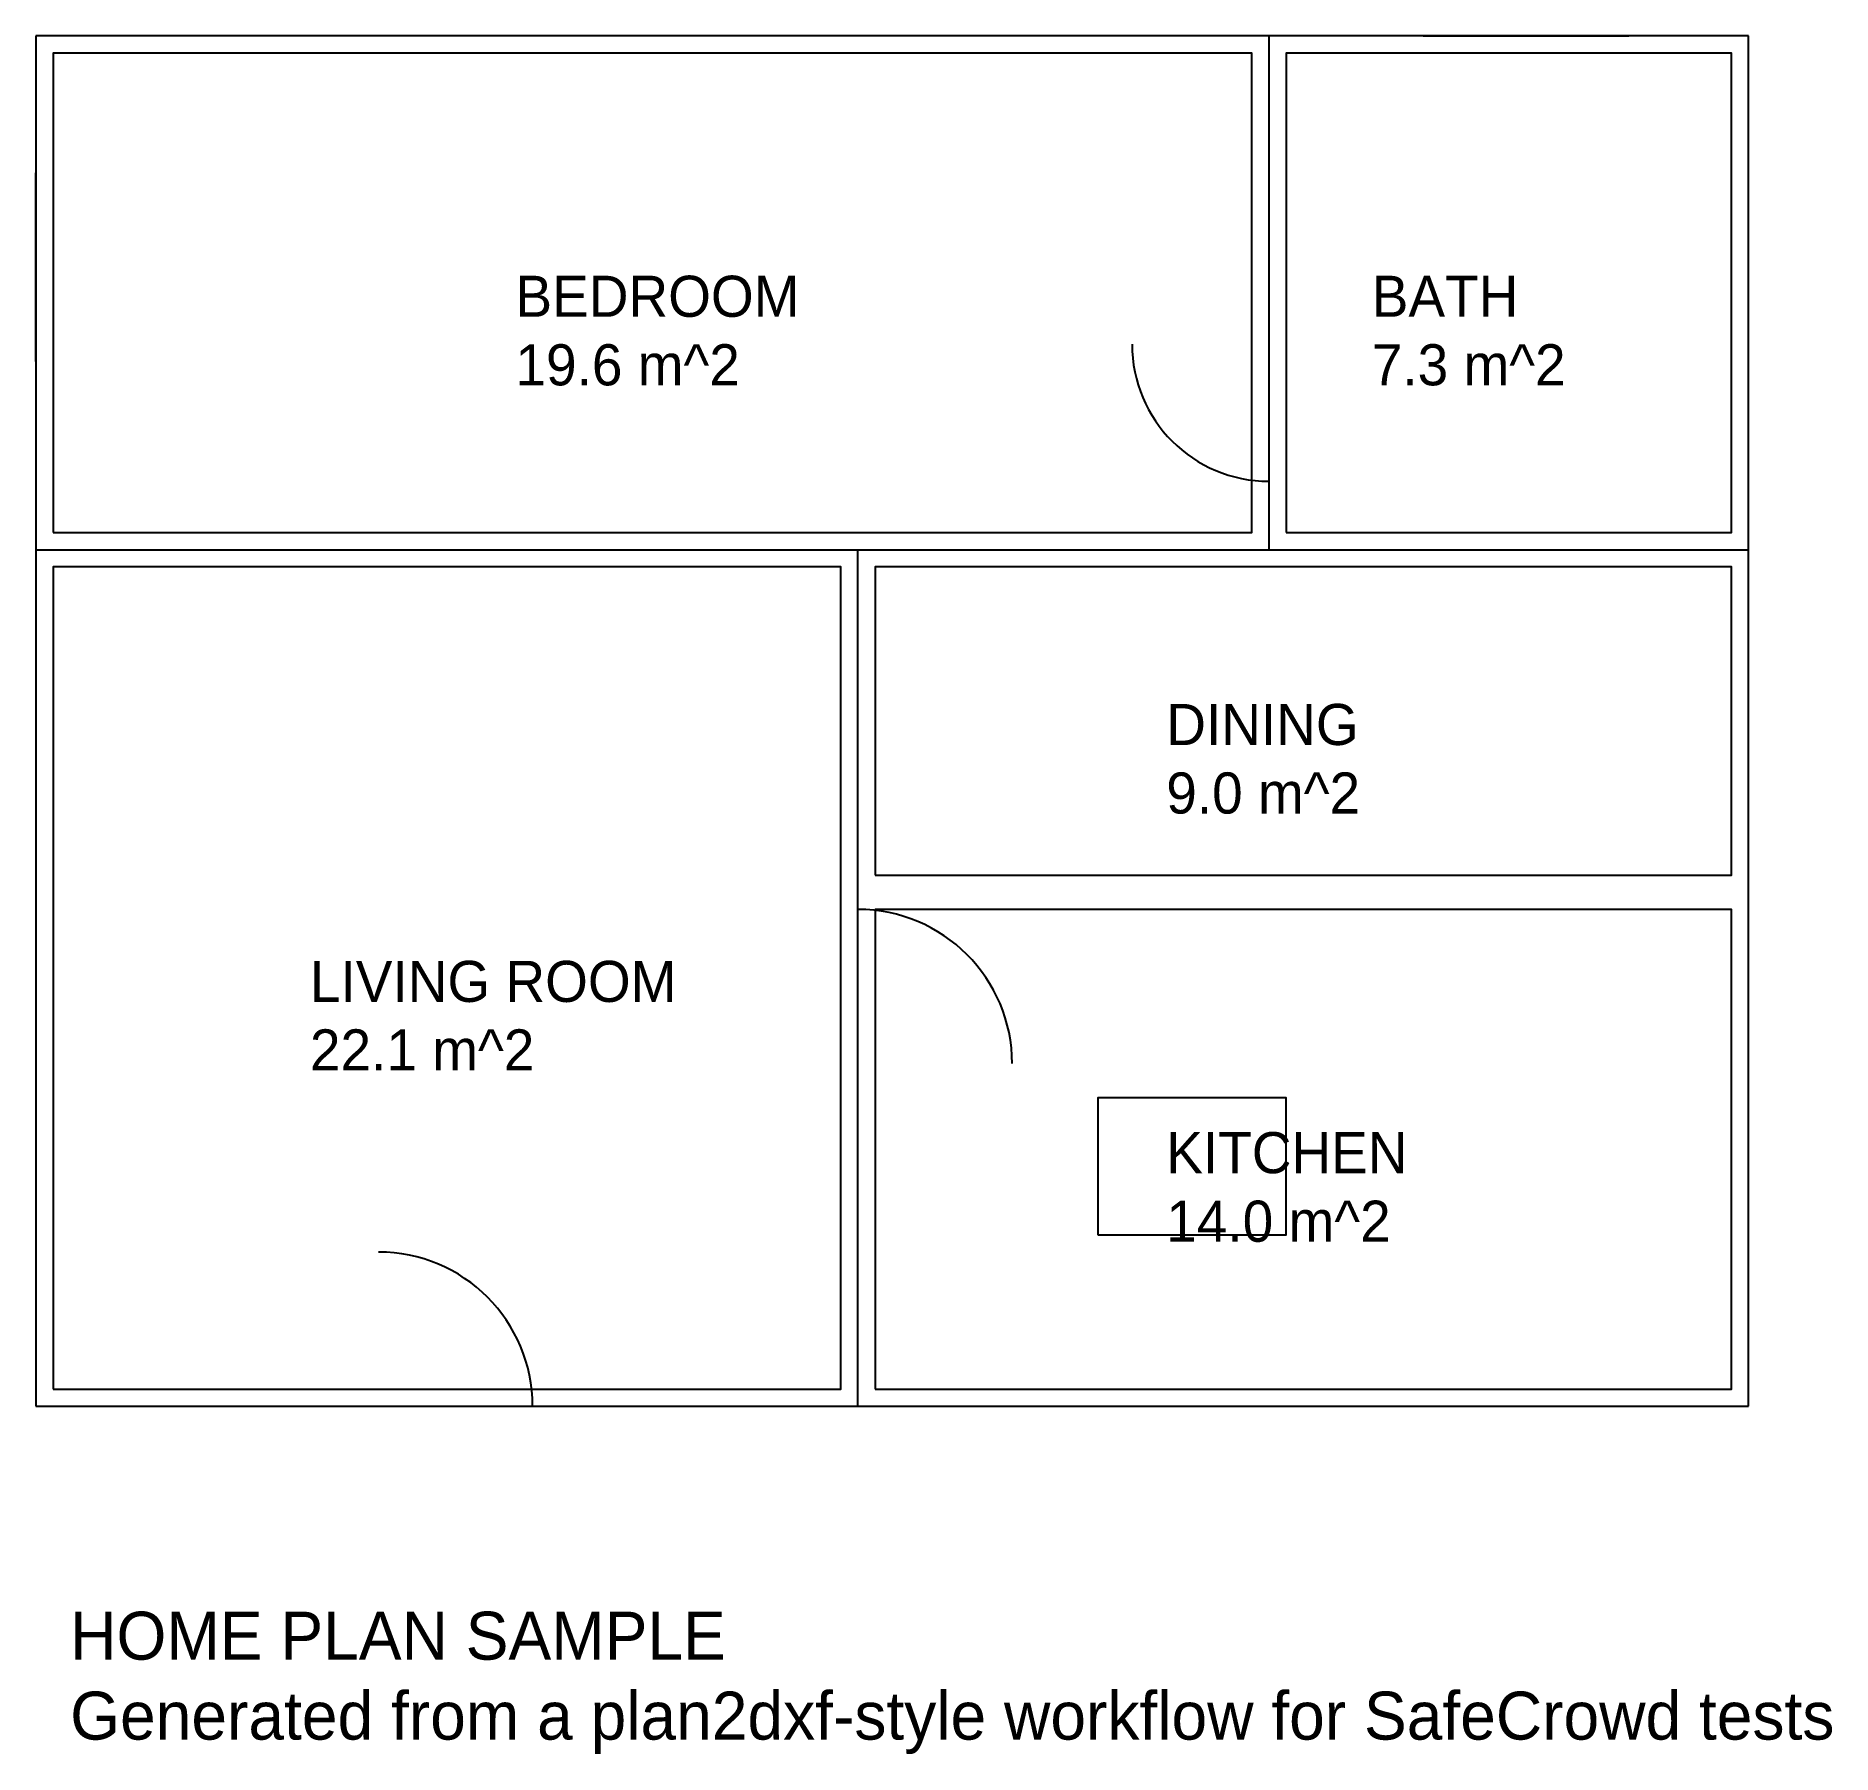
# Model space of a CAD drawing. Header units: metres. Extents: x 0 to 10.5, y -2 to 8.
import ezdxf

# ---------------------------------------------------------------- set-up
doc = ezdxf.new("R2010")
doc.units = ezdxf.units.M
for name, color, linetype in [('DOORS', 3, 'Continuous'), ('EXIT', 1, 'Continuous'), ('OBSTACLE', 6, 'Continuous'), ('SPACE_BATH', 4, 'Continuous'), ('SPACE_BEDROOM', 4, 'Continuous'), ('SPACE_DINING', 4, 'Continuous'), ('SPACE_KITCHEN', 4, 'Continuous'), ('SPACE_LIVING_ROOM', 4, 'Continuous'), ('TEXT', 2, 'Continuous'), ('WALLS', 7, 'Continuous'), ('WINDOWS', 5, 'Continuous')]:
    doc.layers.add(name, color=color, linetype=linetype)

msp = doc.modelspace()

# ---------------------------------------------------------------- linework, layer by layer
at = {"layer": 'DOORS'}
for p, q in [((7.2, 6.2), (7.2, 7)), ((4.8, 2), (4.8, 2.9))]:
    msp.add_line(p, q, dxfattribs=at)
for centre, radius, start, end in [((7.2, 6.2), 0.8, 180, 270), ((4.8, 2), 0.9, 0, 90)]:
    msp.add_arc(centre, radius, start, end, dxfattribs=at)
at = {"layer": 'EXIT'}
msp.add_line((2, 0), (2.9, 0), dxfattribs=at)
msp.add_arc((2, 0), 0.9, 0, 90, dxfattribs=at)
at = {"layer": 'OBSTACLE'}
msp.add_lwpolyline([(6.2, 1), (7.3, 1), (7.3, 1.8), (6.2, 1.8)], close=True, dxfattribs=at)
at = {"layer": 'SPACE_BATH'}
msp.add_lwpolyline([(7.3, 5.1), (9.9, 5.1), (9.9, 7.9), (7.3, 7.9)], close=True, dxfattribs=at)
at = {"layer": 'SPACE_BEDROOM'}
msp.add_lwpolyline([(0.1, 5.1), (7.1, 5.1), (7.1, 7.9), (0.1, 7.9)], close=True, dxfattribs=at)
at = {"layer": 'SPACE_DINING'}
msp.add_lwpolyline([(4.9, 3.1), (9.9, 3.1), (9.9, 4.9), (4.9, 4.9)], close=True, dxfattribs=at)
at = {"layer": 'SPACE_KITCHEN'}
msp.add_lwpolyline([(4.9, 0.1), (9.9, 0.1), (9.9, 2.9), (4.9, 2.9)], close=True, dxfattribs=at)
at = {"layer": 'SPACE_LIVING_ROOM'}
msp.add_lwpolyline([(0.1, 0.1), (4.7, 0.1), (4.7, 4.9), (0.1, 4.9)], close=True, dxfattribs=at)
at = {"layer": 'WALLS'}
for p, q in [((10, 8), (0, 8)), ((0, 8), (0, 0)), ((7.2, 5), (7.2, 8)), ((10, 0), (10, 8)), ((0, 5), (10, 5)), ((4.8, 0), (4.8, 5)), ((0, 0), (10, 0))]:
    msp.add_line(p, q, dxfattribs=at)
at = {"layer": 'WINDOWS'}
for p, q in [((8.1, 8), (9.3, 8)), ((0, 6.1), (0, 7.2)), ((10, 1), (10, 2.2))]:
    msp.add_line(p, q, dxfattribs=at)

# ---------------------------------------------------------------- texts
at = {"layer": 'TEXT', "attachment_point": 1}
for s, insert, char_height in [('BEDROOM\\P19.6 m^2', (2.8, 6.6), 0.24), ('BATH\\P7.3 m^2', (7.8, 6.6), 0.24), ('DINING\\P9.0 m^2', (6.6, 4.1), 0.24), ('LIVING ROOM\\P22.1 m^2', (1.6, 2.6), 0.24), ('KITCHEN\\P14.0 m^2', (6.6, 1.6), 0.24), ('HOME PLAN SAMPLE\\PGenerated from a plan2dxf-style workflow for SafeCrowd tests', (0.2, -1.2), 0.28)]:
    msp.add_mtext(s, dxfattribs=dict(at, insert=insert, char_height=char_height))

doc.saveas('drawing.dxf')
